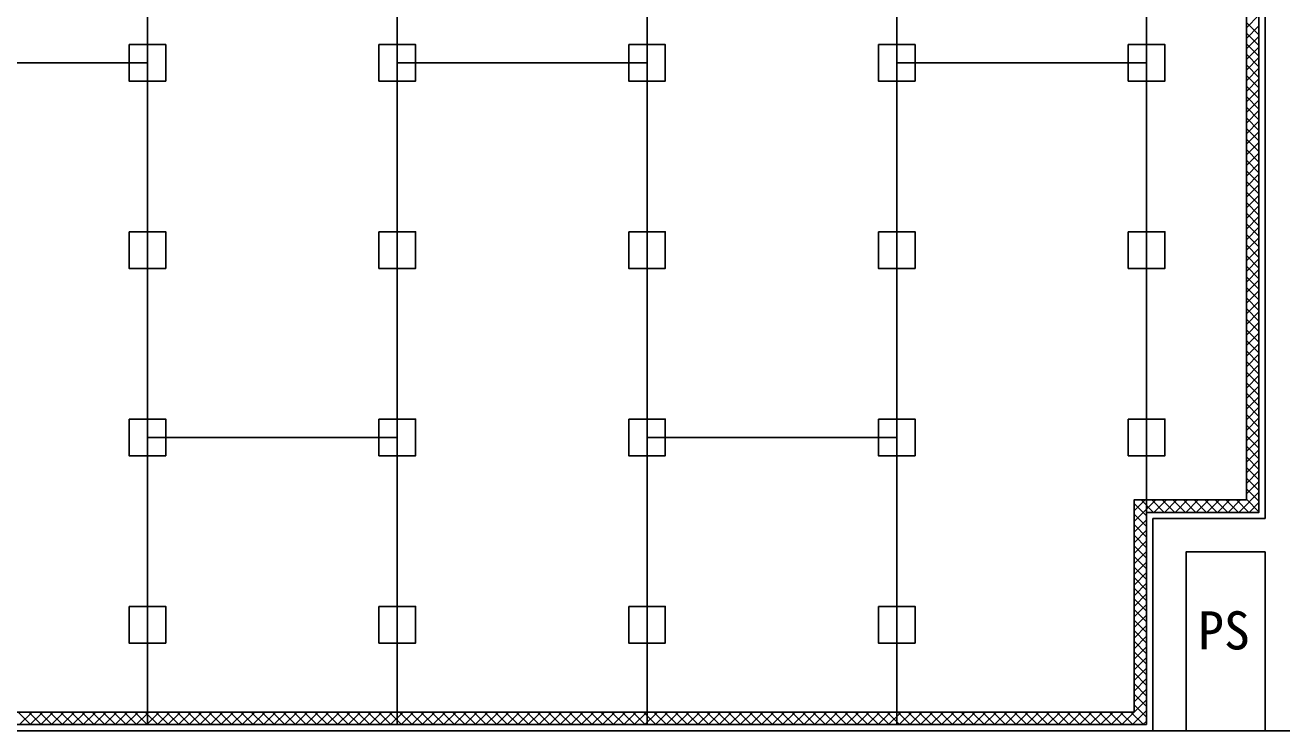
# Model space of a CAD drawing. Units: millimetres, scale not verified. Extents: x -6877 to 6873, y -4866 to 4752.
# Drawn here: x -4031 to -1013, y -2730 to -1034 of the extents above; entities that cross this region are included whole.
import ezdxf
from ezdxf.enums import TextEntityAlignment as Align

# ---------------------------------------------------------------- set-up
doc = ezdxf.new("R2010")
doc.units = ezdxf.units.MM
doc.header["$LTSCALE"] = 50
for name, color, linetype in [('1-1_中線', 7, 'Continuous'), ('1-2_太線１', 2, 'Continuous'), ('1-3_太線２', 3, 'Continuous'), ('1-4_細線', 4, 'Continuous'), ('1-6_文字', 4, 'Continuous'), ('1-A_中線', 4, 'Continuous'), ('1-B_太線１', 2, 'Continuous')]:
    doc.layers.add(name, color=color, linetype=linetype)
doc.styles.add('ＭＳ ゴシック', font='')
doc.styles.get('ＭＳ ゴシック').set_extended_font_data('MS Gothic')

msp = doc.modelspace()

# ---------------------------------------------------------------- linework, layer by layer
at = {"layer": '1-1_中線'}
for p, q in [((-3737.55, -2714.6), (-3737.55, 645.4)), ((-3137.55, -2714.6), (-3137.55, 645.4)), ((-2537.55, -2714.6), (-2537.55, 645.4)), ((-1937.55, -2714.6), (-1937.55, 645.4)), ((-1337.55, -2204.6), (-1337.55, 645.4)), ((-4337.55, -1124.6), (-3737.55, -1124.6)), ((-3137.55, -1124.6), (-2537.55, -1124.6)), ((-1937.55, -1124.6), (-1337.55, -1124.6)), ((-3737.55, -2024.6), (-3137.55, -2024.6)), ((-2537.55, -2024.6), (-1937.55, -2024.6)), ((-1337.55, -2714.6), (-1337.55, -2204.6)), ((-5467.55, -2714.6), (-1337.55, -2714.6))]:
    msp.add_line(p, q, dxfattribs=at)
msp.add_lwpolyline([(-1067.55, 645.4), (-1067.55, -2204.6), (-1337.55, -2204.6)], dxfattribs=at)
at = {"layer": '1-2_太線１'}
msp.add_lwpolyline([(-1052.55, -2299.6), (-1052.55, -2729.6), (-1242.55, -2729.6), (-1242.55, -2299.6)], close=True, dxfattribs=at)
at = {"layer": '1-3_太線２'}
msp.add_line((-5482.55, -2729.6), (5167.45, -2729.6), dxfattribs=at)
at = {"layer": '1-4_細線'}
for p, q in [((-1052.55, 660.4), (-1052.55, -2219.6)), ((-1322.55, -2729.6), (-1322.55, -2219.6)), ((-1052.55, -2219.6), (-1322.55, -2219.6)), ((-1242.55, -2729.6), (-1242.55, -2299.6)), ((-1052.55, -2299.6), (-1242.55, -2299.6)), ((-1052.55, -2299.6), (-1052.55, -2729.6)), ((-1242.55, -2729.6), (-1322.55, -2729.6)), ((-972.55, -2729.6), (-1052.55, -2729.6))]:
    msp.add_line(p, q, dxfattribs=at)
at = {"layer": '1-A_中線'}
for p, q in [((-1097.55, -2174.6), (-1097.55, 615.4)), ((-1067.55, -1010.36), (-1097.55, -1040.36)), ((-1097.55, -1027.7), (-1067.55, -1057.7)), ((-1067.55, -1035.82), (-1097.55, -1065.82)), ((-1097.55, -1053.16), (-1067.55, -1083.16)), ((-1067.55, -1061.27), (-1097.55, -1091.27)), ((-1097.55, -1078.61), (-1067.55, -1108.61)), ((-1067.55, -1086.73), (-1097.55, -1116.73)), ((-1097.55, -1104.07), (-1067.55, -1134.07)), ((-1067.55, -1112.19), (-1097.55, -1142.19)), ((-1097.55, -1129.52), (-1067.55, -1159.52)), ((-1067.55, -1137.64), (-1097.55, -1167.64)), ((-1097.55, -1154.98), (-1067.55, -1184.98)), ((-1067.55, -1163.1), (-1097.55, -1193.1)), ((-1097.55, -1180.43), (-1067.55, -1210.43)), ((-1067.55, -1188.55), (-1097.55, -1218.55)), ((-1097.55, -1205.89), (-1067.55, -1235.89)), ((-1067.55, -1214.01), (-1097.55, -1244.01)), ((-1097.55, -1231.35), (-1067.55, -1261.35)), ((-1067.55, -1239.47), (-1097.55, -1269.47)), ((-1097.55, -1256.8), (-1067.55, -1286.8)), ((-1067.55, -1264.92), (-1097.55, -1294.92)), ((-1097.55, -1282.26), (-1067.55, -1312.26)), ((-1067.55, -1290.38), (-1097.55, -1320.38)), ((-1097.55, -1307.71), (-1067.55, -1337.71)), ((-1067.55, -1315.83), (-1097.55, -1345.83)), ((-1097.55, -1333.17), (-1067.55, -1363.17)), ((-1067.55, -1341.29), (-1097.55, -1371.29)), ((-1097.55, -1358.63), (-1067.55, -1388.63)), ((-1067.55, -1366.74), (-1097.55, -1396.74)), ((-1097.55, -1384.08), (-1067.55, -1414.08)), ((-1067.55, -1392.2), (-1097.55, -1422.2)), ((-1097.55, -1409.54), (-1067.55, -1439.54)), ((-1067.55, -1417.66), (-1097.55, -1447.66)), ((-1097.55, -1434.99), (-1067.55, -1464.99)), ((-1067.55, -1443.11), (-1097.55, -1473.11)), ((-1097.55, -1460.45), (-1067.55, -1490.45)), ((-1067.55, -1468.57), (-1097.55, -1498.57)), ((-1097.55, -1485.9), (-1067.55, -1515.9)), ((-1067.55, -1494.02), (-1097.55, -1524.02)), ((-1097.55, -1511.36), (-1067.55, -1541.36)), ((-1067.55, -1519.48), (-1097.55, -1549.48)), ((-1097.55, -1536.82), (-1067.55, -1566.82)), ((-1067.55, -1544.94), (-1097.55, -1574.94)), ((-1097.55, -1562.27), (-1067.55, -1592.27)), ((-1067.55, -1570.39), (-1097.55, -1600.39)), ((-1097.55, -1587.73), (-1067.55, -1617.73)), ((-1067.55, -1595.85), (-1097.55, -1625.85)), ((-1097.55, -1613.18), (-1067.55, -1643.18)), ((-1067.55, -1621.3), (-1097.55, -1651.3)), ((-1097.55, -1638.64), (-1067.55, -1668.64)), ((-1067.55, -1646.76), (-1097.55, -1676.76)), ((-1097.55, -1664.1), (-1067.55, -1694.1)), ((-1067.55, -1672.22), (-1097.55, -1702.22)), ((-1097.55, -1689.55), (-1067.55, -1719.55)), ((-1067.55, -1697.67), (-1097.55, -1727.67)), ((-1097.55, -1715.01), (-1067.55, -1745.01)), ((-1067.55, -1723.13), (-1097.55, -1753.13)), ((-1097.55, -1740.46), (-1067.55, -1770.46)), ((-1067.55, -1748.58), (-1097.55, -1778.58)), ((-1097.55, -1765.92), (-1067.55, -1795.92)), ((-1067.55, -1774.04), (-1097.55, -1804.04)), ((-1097.55, -1791.38), (-1067.55, -1821.38)), ((-1067.55, -1799.49), (-1097.55, -1829.49)), ((-1097.55, -1816.83), (-1067.55, -1846.83)), ((-1067.55, -1824.95), (-1097.55, -1854.95)), ((-1097.55, -1842.29), (-1067.55, -1872.29)), ((-1067.55, -1850.41), (-1097.55, -1880.41)), ((-1097.55, -1867.74), (-1067.55, -1897.74)), ((-1067.55, -1875.86), (-1097.55, -1905.86)), ((-1097.55, -1893.2), (-1067.55, -1923.2)), ((-1067.55, -1901.32), (-1097.55, -1931.32)), ((-1097.55, -1918.65), (-1067.55, -1948.65)), ((-1067.55, -1926.77), (-1097.55, -1956.77)), ((-1097.55, -1944.11), (-1067.55, -1974.11)), ((-1067.55, -1952.23), (-1097.55, -1982.23)), ((-1097.55, -1969.57), (-1067.55, -1999.57)), ((-1067.55, -1977.69), (-1097.55, -2007.69)), ((-1097.55, -1995.02), (-1067.55, -2025.02)), ((-1067.55, -2003.14), (-1097.55, -2033.14)), ((-1097.55, -2020.48), (-1067.55, -2050.48)), ((-1067.55, -2028.6), (-1097.55, -2058.6)), ((-1097.55, -2045.93), (-1067.55, -2075.93)), ((-1067.55, -2054.05), (-1097.55, -2084.05)), ((-1097.55, -2071.39), (-1067.55, -2101.39)), ((-1067.55, -2079.51), (-1097.55, -2109.51)), ((-1097.55, -2096.85), (-1067.55, -2126.85)), ((-1067.55, -2104.96), (-1097.55, -2134.96)), ((-1097.55, -2122.3), (-1067.55, -2152.3)), ((-1067.55, -2130.42), (-1097.55, -2160.42)), ((-1067.55, -2155.88), (-1116.27, -2204.6)), ((-1097.55, -2147.76), (-1067.55, -2177.76)), ((-1097.55, -2173.21), (-1067.55, -2203.21)), ((-1366.29, -2174.6), (-1367.55, -2175.86)), ((-1340.83, -2174.6), (-1367.55, -2201.32)), ((-1315.38, -2174.6), (-1367.55, -2226.77)), ((-1367.55, -2183.23), (-1337.55, -2213.23)), ((-1350.73, -2174.6), (-1320.73, -2204.6)), ((-1325.27, -2174.6), (-1295.27, -2204.6)), ((-1289.92, -2174.6), (-1319.92, -2204.6)), ((-1299.82, -2174.6), (-1269.82, -2204.6)), ((-1264.46, -2174.6), (-1294.46, -2204.6)), ((-1274.36, -2174.6), (-1244.36, -2204.6)), ((-1239.01, -2174.6), (-1269.01, -2204.6)), ((-1248.91, -2174.6), (-1218.91, -2204.6)), ((-1213.55, -2174.6), (-1243.55, -2204.6)), ((-1223.45, -2174.6), (-1193.45, -2204.6)), ((-1188.1, -2174.6), (-1218.1, -2204.6)), ((-1197.99, -2174.6), (-1167.99, -2204.6)), ((-1162.64, -2174.6), (-1192.64, -2204.6)), ((-1172.54, -2174.6), (-1142.54, -2204.6)), ((-1137.19, -2174.6), (-1167.19, -2204.6)), ((-1147.08, -2174.6), (-1117.08, -2204.6)), ((-1111.73, -2174.6), (-1141.73, -2204.6)), ((-1121.63, -2174.6), (-1091.63, -2204.6)), ((-1067.55, -2181.33), (-1090.82, -2204.6)), ((-1367.55, -2208.68), (-1337.55, -2238.68)), ((-1337.55, -2222.23), (-1367.55, -2252.23)), ((-1337.55, -2204.6), (-1067.55, -2204.6)), ((-1337.55, -2714.6), (-1337.55, -2204.6)), ((-1367.55, -2234.14), (-1337.55, -2264.14)), ((-1337.55, -2247.69), (-1367.55, -2277.69)), ((-1367.55, -2259.59), (-1337.55, -2289.59)), ((-1337.55, -2273.14), (-1367.55, -2303.14)), ((-1367.55, -2285.05), (-1337.55, -2315.05)), ((-1337.55, -2298.6), (-1367.55, -2328.6)), ((-1367.55, -2310.51), (-1337.55, -2340.51)), ((-1337.55, -2324.05), (-1367.55, -2354.05)), ((-1367.55, -2335.96), (-1337.55, -2365.96)), ((-1337.55, -2349.51), (-1367.55, -2379.51)), ((-1367.55, -2361.42), (-1337.55, -2391.42)), ((-1337.55, -2374.96), (-1367.55, -2404.96)), ((-1367.55, -2386.87), (-1337.55, -2416.87)), ((-1337.55, -2400.42), (-1367.55, -2430.42)), ((-1367.55, -2412.33), (-1337.55, -2442.33)), ((-1337.55, -2425.88), (-1367.55, -2455.88)), ((-1367.55, -2437.79), (-1337.55, -2467.79)), ((-1337.55, -2451.33), (-1367.55, -2481.33)), ((-1367.55, -2463.24), (-1337.55, -2493.24)), ((-1337.55, -2476.79), (-1367.55, -2506.79)), ((-1367.55, -2488.7), (-1337.55, -2518.7)), ((-1337.55, -2502.24), (-1367.55, -2532.24)), ((-1367.55, -2514.15), (-1337.55, -2544.15)), ((-1337.55, -2527.7), (-1367.55, -2557.7)), ((-1367.55, -2539.61), (-1337.55, -2569.61)), ((-1337.55, -2553.16), (-1367.55, -2583.16)), ((-1367.55, -2565.06), (-1337.55, -2595.06)), ((-1337.55, -2578.61), (-1367.55, -2608.61)), ((-1367.55, -2590.52), (-1337.55, -2620.52)), ((-1337.55, -2604.07), (-1367.55, -2634.07)), ((-1367.55, -2615.98), (-1337.55, -2645.98)), ((-1337.55, -2654.98), (-1397.17, -2714.6)), ((-1337.55, -2629.52), (-1367.55, -2659.52)), ((-1367.55, -2641.43), (-1337.55, -2671.43)), ((-4048.17, -2684.6), (-4018.17, -2714.6)), ((-4014.58, -2684.6), (-4044.58, -2714.6)), ((-4022.71, -2684.6), (-3992.71, -2714.6)), ((-3989.12, -2684.6), (-4019.12, -2714.6)), ((-3997.25, -2684.6), (-3967.25, -2714.6)), ((-3963.67, -2684.6), (-3993.67, -2714.6)), ((-3971.8, -2684.6), (-3941.8, -2714.6)), ((-3938.21, -2684.6), (-3968.21, -2714.6)), ((-3946.34, -2684.6), (-3916.34, -2714.6)), ((-3912.76, -2684.6), (-3942.76, -2714.6)), ((-3920.89, -2684.6), (-3890.89, -2714.6)), ((-3887.3, -2684.6), (-3917.3, -2714.6)), ((-3895.43, -2684.6), (-3865.43, -2714.6)), ((-3861.84, -2684.6), (-3891.84, -2714.6)), ((-3869.97, -2684.6), (-3839.97, -2714.6)), ((-3836.39, -2684.6), (-3866.39, -2714.6)), ((-3844.52, -2684.6), (-3814.52, -2714.6)), ((-3810.93, -2684.6), (-3840.93, -2714.6)), ((-3819.06, -2684.6), (-3789.06, -2714.6)), ((-3785.48, -2684.6), (-3815.48, -2714.6)), ((-3793.61, -2684.6), (-3763.61, -2714.6)), ((-3760.02, -2684.6), (-3790.02, -2714.6)), ((-3768.15, -2684.6), (-3738.15, -2714.6)), ((-3734.56, -2684.6), (-3764.56, -2714.6)), ((-3742.7, -2684.6), (-3712.7, -2714.6)), ((-3709.11, -2684.6), (-3739.11, -2714.6)), ((-3717.24, -2684.6), (-3687.24, -2714.6)), ((-3683.65, -2684.6), (-3713.65, -2714.6)), ((-3691.78, -2684.6), (-3661.78, -2714.6)), ((-3658.2, -2684.6), (-3688.2, -2714.6)), ((-3666.33, -2684.6), (-3636.33, -2714.6)), ((-3632.74, -2684.6), (-3662.74, -2714.6)), ((-3640.87, -2684.6), (-3610.87, -2714.6)), ((-3607.29, -2684.6), (-3637.29, -2714.6)), ((-3615.42, -2684.6), (-3585.42, -2714.6)), ((-3581.83, -2684.6), (-3611.83, -2714.6)), ((-3589.96, -2684.6), (-3559.96, -2714.6)), ((-3556.37, -2684.6), (-3586.37, -2714.6)), ((-3564.5, -2684.6), (-3534.5, -2714.6)), ((-3530.92, -2684.6), (-3560.92, -2714.6)), ((-3539.05, -2684.6), (-3509.05, -2714.6)), ((-3505.46, -2684.6), (-3535.46, -2714.6)), ((-3513.59, -2684.6), (-3483.59, -2714.6)), ((-3480.01, -2684.6), (-3510.01, -2714.6)), ((-3488.14, -2684.6), (-3458.14, -2714.6)), ((-3454.55, -2684.6), (-3484.55, -2714.6)), ((-3462.68, -2684.6), (-3432.68, -2714.6)), ((-3429.09, -2684.6), (-3459.09, -2714.6)), ((-3437.23, -2684.6), (-3407.23, -2714.6)), ((-3403.64, -2684.6), (-3433.64, -2714.6)), ((-3411.77, -2684.6), (-3381.77, -2714.6)), ((-3378.18, -2684.6), (-3408.18, -2714.6)), ((-3386.31, -2684.6), (-3356.31, -2714.6)), ((-3352.73, -2684.6), (-3382.73, -2714.6)), ((-3360.86, -2684.6), (-3330.86, -2714.6)), ((-3327.27, -2684.6), (-3357.27, -2714.6)), ((-3335.4, -2684.6), (-3305.4, -2714.6)), ((-3301.82, -2684.6), (-3331.82, -2714.6)), ((-3309.95, -2684.6), (-3279.95, -2714.6)), ((-3276.36, -2684.6), (-3306.36, -2714.6)), ((-3284.49, -2684.6), (-3254.49, -2714.6)), ((-3250.9, -2684.6), (-3280.9, -2714.6)), ((-3259.03, -2684.6), (-3229.03, -2714.6)), ((-3225.45, -2684.6), (-3255.45, -2714.6)), ((-3233.58, -2684.6), (-3203.58, -2714.6)), ((-3199.99, -2684.6), (-3229.99, -2714.6)), ((-3208.12, -2684.6), (-3178.12, -2714.6)), ((-3174.54, -2684.6), (-3204.54, -2714.6)), ((-3182.67, -2684.6), (-3152.67, -2714.6)), ((-3149.08, -2684.6), (-3179.08, -2714.6)), ((-3157.21, -2684.6), (-3127.21, -2714.6)), ((-3123.62, -2684.6), (-3153.62, -2714.6)), ((-3131.76, -2684.6), (-3101.76, -2714.6)), ((-3098.17, -2684.6), (-3128.17, -2714.6)), ((-3106.3, -2684.6), (-3076.3, -2714.6)), ((-3072.71, -2684.6), (-3102.71, -2714.6)), ((-3080.84, -2684.6), (-3050.84, -2714.6)), ((-3047.26, -2684.6), (-3077.26, -2714.6)), ((-3055.39, -2684.6), (-3025.39, -2714.6)), ((-3021.8, -2684.6), (-3051.8, -2714.6)), ((-3029.93, -2684.6), (-2999.93, -2714.6)), ((-2996.35, -2684.6), (-3026.35, -2714.6)), ((-3004.48, -2684.6), (-2974.48, -2714.6)), ((-2970.89, -2684.6), (-3000.89, -2714.6)), ((-2979.02, -2684.6), (-2949.02, -2714.6)), ((-2945.43, -2684.6), (-2975.43, -2714.6)), ((-2953.56, -2684.6), (-2923.56, -2714.6)), ((-2919.98, -2684.6), (-2949.98, -2714.6)), ((-2928.11, -2684.6), (-2898.11, -2714.6)), ((-2894.52, -2684.6), (-2924.52, -2714.6)), ((-2902.65, -2684.6), (-2872.65, -2714.6)), ((-2869.07, -2684.6), (-2899.07, -2714.6)), ((-2877.2, -2684.6), (-2847.2, -2714.6)), ((-2843.61, -2684.6), (-2873.61, -2714.6)), ((-2851.74, -2684.6), (-2821.74, -2714.6)), ((-2818.15, -2684.6), (-2848.15, -2714.6)), ((-2826.28, -2684.6), (-2796.28, -2714.6)), ((-2792.7, -2684.6), (-2822.7, -2714.6)), ((-2800.83, -2684.6), (-2770.83, -2714.6)), ((-2767.24, -2684.6), (-2797.24, -2714.6)), ((-2775.37, -2684.6), (-2745.37, -2714.6)), ((-2741.79, -2684.6), (-2771.79, -2714.6)), ((-2749.92, -2684.6), (-2719.92, -2714.6)), ((-2716.33, -2684.6), (-2746.33, -2714.6)), ((-2724.46, -2684.6), (-2694.46, -2714.6)), ((-2690.88, -2684.6), (-2720.88, -2714.6)), ((-2699.01, -2684.6), (-2669.01, -2714.6)), ((-2665.42, -2684.6), (-2695.42, -2714.6)), ((-2673.55, -2684.6), (-2643.55, -2714.6)), ((-2639.96, -2684.6), (-2669.96, -2714.6)), ((-2648.09, -2684.6), (-2618.09, -2714.6)), ((-2614.51, -2684.6), (-2644.51, -2714.6)), ((-2622.64, -2684.6), (-2592.64, -2714.6)), ((-2589.05, -2684.6), (-2619.05, -2714.6)), ((-2597.18, -2684.6), (-2567.18, -2714.6)), ((-2563.6, -2684.6), (-2593.6, -2714.6)), ((-2571.73, -2684.6), (-2541.73, -2714.6)), ((-2538.14, -2684.6), (-2568.14, -2714.6)), ((-2546.27, -2684.6), (-2516.27, -2714.6)), ((-2512.68, -2684.6), (-2542.68, -2714.6)), ((-2520.81, -2684.6), (-2490.81, -2714.6)), ((-2487.23, -2684.6), (-2517.23, -2714.6)), ((-2495.36, -2684.6), (-2465.36, -2714.6)), ((-2461.77, -2684.6), (-2491.77, -2714.6)), ((-2469.9, -2684.6), (-2439.9, -2714.6)), ((-2436.32, -2684.6), (-2466.32, -2714.6)), ((-2444.45, -2684.6), (-2414.45, -2714.6)), ((-2410.86, -2684.6), (-2440.86, -2714.6)), ((-2418.99, -2684.6), (-2388.99, -2714.6)), ((-2385.4, -2684.6), (-2415.4, -2714.6)), ((-2393.54, -2684.6), (-2363.54, -2714.6)), ((-2359.95, -2684.6), (-2389.95, -2714.6)), ((-2368.08, -2684.6), (-2338.08, -2714.6)), ((-2334.49, -2684.6), (-2364.49, -2714.6)), ((-2342.62, -2684.6), (-2312.62, -2714.6)), ((-2309.04, -2684.6), (-2339.04, -2714.6)), ((-2317.17, -2684.6), (-2287.17, -2714.6)), ((-2283.58, -2684.6), (-2313.58, -2714.6)), ((-2291.71, -2684.6), (-2261.71, -2714.6)), ((-2258.13, -2684.6), (-2288.13, -2714.6)), ((-2266.26, -2684.6), (-2236.26, -2714.6)), ((-2232.67, -2684.6), (-2262.67, -2714.6)), ((-2240.8, -2684.6), (-2210.8, -2714.6)), ((-2207.21, -2684.6), (-2237.21, -2714.6)), ((-2215.34, -2684.6), (-2185.34, -2714.6)), ((-2181.76, -2684.6), (-2211.76, -2714.6)), ((-2189.89, -2684.6), (-2159.89, -2714.6)), ((-2156.3, -2684.6), (-2186.3, -2714.6)), ((-2164.43, -2684.6), (-2134.43, -2714.6)), ((-2130.85, -2684.6), (-2160.85, -2714.6)), ((-2138.98, -2684.6), (-2108.98, -2714.6)), ((-2105.39, -2684.6), (-2135.39, -2714.6)), ((-2113.52, -2684.6), (-2083.52, -2714.6)), ((-2079.93, -2684.6), (-2109.93, -2714.6)), ((-2088.07, -2684.6), (-2058.07, -2714.6)), ((-2054.48, -2684.6), (-2084.48, -2714.6)), ((-2062.61, -2684.6), (-2032.61, -2714.6)), ((-2029.02, -2684.6), (-2059.02, -2714.6)), ((-2037.15, -2684.6), (-2007.15, -2714.6)), ((-2003.57, -2684.6), (-2033.57, -2714.6)), ((-2011.7, -2684.6), (-1981.7, -2714.6)), ((-1978.11, -2684.6), (-2008.11, -2714.6)), ((-1986.24, -2684.6), (-1956.24, -2714.6)), ((-1952.66, -2684.6), (-1982.66, -2714.6)), ((-1960.79, -2684.6), (-1930.79, -2714.6)), ((-1927.2, -2684.6), (-1957.2, -2714.6)), ((-1935.33, -2684.6), (-1905.33, -2714.6)), ((-1901.74, -2684.6), (-1931.74, -2714.6)), ((-1909.87, -2684.6), (-1879.87, -2714.6)), ((-1876.29, -2684.6), (-1906.29, -2714.6)), ((-1884.42, -2684.6), (-1854.42, -2714.6)), ((-1850.83, -2684.6), (-1880.83, -2714.6)), ((-1858.96, -2684.6), (-1828.96, -2714.6)), ((-1825.38, -2684.6), (-1855.38, -2714.6)), ((-1833.51, -2684.6), (-1803.51, -2714.6)), ((-1799.92, -2684.6), (-1829.92, -2714.6)), ((-1808.05, -2684.6), (-1778.05, -2714.6)), ((-1774.46, -2684.6), (-1804.46, -2714.6)), ((-1782.6, -2684.6), (-1752.6, -2714.6)), ((-1749.01, -2684.6), (-1779.01, -2714.6)), ((-1757.14, -2684.6), (-1727.14, -2714.6)), ((-1723.55, -2684.6), (-1753.55, -2714.6)), ((-1731.68, -2684.6), (-1701.68, -2714.6)), ((-1698.1, -2684.6), (-1728.1, -2714.6)), ((-1706.23, -2684.6), (-1676.23, -2714.6)), ((-1672.64, -2684.6), (-1702.64, -2714.6)), ((-1680.77, -2684.6), (-1650.77, -2714.6)), ((-1647.19, -2684.6), (-1677.19, -2714.6)), ((-1655.32, -2684.6), (-1625.32, -2714.6)), ((-1621.73, -2684.6), (-1651.73, -2714.6)), ((-1629.86, -2684.6), (-1599.86, -2714.6)), ((-1596.27, -2684.6), (-1626.27, -2714.6)), ((-1604.4, -2684.6), (-1574.4, -2714.6)), ((-1570.82, -2684.6), (-1600.82, -2714.6)), ((-1578.95, -2684.6), (-1548.95, -2714.6)), ((-1545.36, -2684.6), (-1575.36, -2714.6)), ((-1553.49, -2684.6), (-1523.49, -2714.6)), ((-1519.91, -2684.6), (-1549.91, -2714.6)), ((-1528.04, -2684.6), (-1498.04, -2714.6)), ((-1494.45, -2684.6), (-1524.45, -2714.6)), ((-1502.58, -2684.6), (-1472.58, -2714.6)), ((-1468.99, -2684.6), (-1498.99, -2714.6)), ((-1477.13, -2684.6), (-1447.13, -2714.6)), ((-1443.54, -2684.6), (-1473.54, -2714.6)), ((-1451.67, -2684.6), (-1421.67, -2714.6)), ((-1418.08, -2684.6), (-1448.08, -2714.6)), ((-1426.21, -2684.6), (-1396.21, -2714.6)), ((-1392.63, -2684.6), (-1422.63, -2714.6)), ((-1400.76, -2684.6), (-1370.76, -2714.6)), ((-1375.3, -2684.6), (-1345.3, -2714.6)), ((-1337.55, -2680.43), (-1371.72, -2714.6)), ((-1367.55, -2666.89), (-1337.55, -2696.89)), ((-1337.55, -2705.89), (-1346.26, -2714.6))]:
    msp.add_line(p, q, dxfattribs=at)
for points in [[(-1067.55, -2204.6), (-1067.55, 645.4), (-5467.55, 645.4), (-5467.55, -2714.6), (-1337.55, -2714.6)], [(-5437.55, 615.4), (-5437.55, -2684.6), (-1367.55, -2684.6), (-1367.55, -2174.6), (-1097.55, -2174.6)]]:
    msp.add_lwpolyline(points, dxfattribs=at)
at = {"layer": '1-B_太線１'}
for points in [[(-3781.55, -1080.6), (-3781.55, -1168.6), (-3693.55, -1168.6), (-3693.55, -1080.6)], [(-3181.55, -1080.6), (-3181.55, -1168.6), (-3093.55, -1168.6), (-3093.55, -1080.6)], [(-2581.55, -1080.6), (-2581.55, -1168.6), (-2493.55, -1168.6), (-2493.55, -1080.6)], [(-1981.55, -1080.6), (-1981.55, -1168.6), (-1893.55, -1168.6), (-1893.55, -1080.6)], [(-1381.55, -1080.6), (-1381.55, -1168.6), (-1293.55, -1168.6), (-1293.55, -1080.6)], [(-3781.55, -1530.6), (-3781.55, -1618.6), (-3693.55, -1618.6), (-3693.55, -1530.6)], [(-3181.55, -1530.6), (-3181.55, -1618.6), (-3093.55, -1618.6), (-3093.55, -1530.6)], [(-2581.55, -1530.6), (-2581.55, -1618.6), (-2493.55, -1618.6), (-2493.55, -1530.6)], [(-1981.55, -1530.6), (-1981.55, -1618.6), (-1893.55, -1618.6), (-1893.55, -1530.6)], [(-1381.55, -1530.6), (-1381.55, -1618.6), (-1293.55, -1618.6), (-1293.55, -1530.6)], [(-3781.55, -1980.6), (-3781.55, -2068.6), (-3693.55, -2068.6), (-3693.55, -1980.6)], [(-3181.55, -1980.6), (-3181.55, -2068.6), (-3093.55, -2068.6), (-3093.55, -1980.6)], [(-2581.55, -1980.6), (-2581.55, -2068.6), (-2493.55, -2068.6), (-2493.55, -1980.6)], [(-1981.55, -1980.6), (-1981.55, -2068.6), (-1893.55, -2068.6), (-1893.55, -1980.6)], [(-1381.55, -1980.6), (-1381.55, -2068.6), (-1293.55, -2068.6), (-1293.55, -1980.6)], [(-3781.55, -2430.6), (-3781.55, -2518.6), (-3693.55, -2518.6), (-3693.55, -2430.6)], [(-3181.55, -2430.6), (-3181.55, -2518.6), (-3093.55, -2518.6), (-3093.55, -2430.6)], [(-2581.55, -2430.6), (-2581.55, -2518.6), (-2493.55, -2518.6), (-2493.55, -2430.6)], [(-1981.55, -2430.6), (-1981.55, -2518.6), (-1893.55, -2518.6), (-1893.55, -2430.6)]]:
    msp.add_lwpolyline(points, close=True, dxfattribs=at)

# ---------------------------------------------------------------- texts
at = {"layer": '1-6_文字', "style": 'ＭＳ ゴシック'}
msp.add_text('PS', height=91.64, dxfattribs=at).set_placement((-1214.07, -2561.49), align=Align.BOTTOM_LEFT)

doc.saveas('drawing.dxf')
